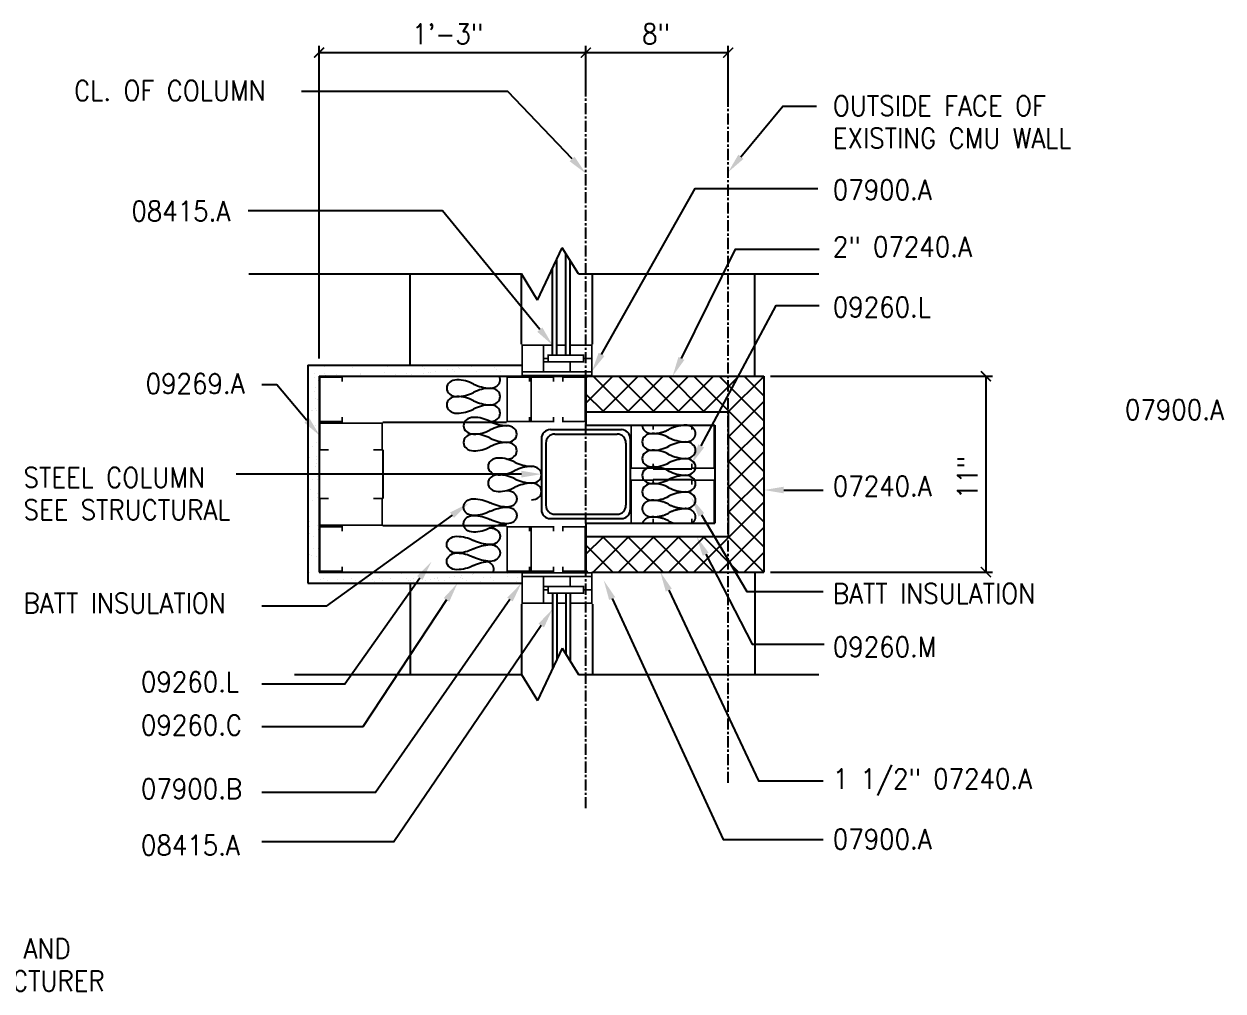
# Model space of a CAD drawing. Extents: x 10 to 698, y 9 to 300.
# Drawn here: x 71.4 to 138.8, y 34.6 to 88.9 of the extents above; entities that cross this region are included whole.
import ezdxf

# ---------------------------------------------------------------- set-up
doc = ezdxf.new("R2010")
doc.units = 0
doc.header["$LTSCALE"] = 0.5
doc.header["$MEASUREMENT"] = 0
doc.linetypes.add('CENTER', pattern=[2, 1.25, -0.25, 0.25, -0.25])
doc.layers.get('0').update_dxf_attribs({"linetype": 'CONTINUOUS'})
doc.layers.get('DEFPOINTS').update_dxf_attribs({"linetype": 'CONTINUOUS'})
for name, color, linetype in [('A-ANNO-DIMS', 7, 'CONTINUOUS'), ('A-ANNO-NOTE', 7, 'CONTINUOUS'), ('A-ANNO-NOTE-FINE', 8, 'CONTINUOUS'), ('A-ANNO-SYMB', 7, 'CONTINUOUS'), ('A-DETL-MBND', 2, 'CONTINUOUS'), ('A-DETL-MCUT', 2, 'CONTINUOUS'), ('A-DETL-PATT', 8, 'CONTINUOUS')]:
    doc.layers.add(name, color=color, linetype=linetype)
doc.styles.add('NOTE', font='romans.shx', dxfattribs={"width": 0.9})
doc.dimstyles.new('A1-12', dxfattribs={"dimscale": 12, "dimtxt": 0.09375, "dimasz": 0.046875, "dimexe": 0.03125, "dimexo": 0.03125, "dimgap": 0.03125, "dimtad": 1, "dimdec": 8, "dimzin": 3, "dimdsep": 46, "dimlunit": 4, "dimtxsty": 'Standard', "dimblk1": 'ARCHTICK', "dimblk2": 'ARCHTICK', "dimsah": 1, "dimcen": 0.09375, "dimclrd": 256, "dimclre": 256, "dimclrt": 256, "dimadec": 0, "dimazin": 0, "dimtfac": 1, "dimtdec": 8, "dimtmove": 2, "dimatfit": 3, "dimldrblk": 'ARCHTICK', "dimfxl": 0, "dimtolj": 1, "dimtzin": 3, "dimarcsym": 0})

# ---------------------------------------------------------------- blocks, each defined once
blk = doc.blocks.new('_ARCHTICK')
at = {"color": 0, "linetype": 'ByBlock'}
blk.add_lwpolyline([(-0.5, -0.5, 0.15, 0.15, 0), (0.5, 0.5, 0.15, 0.15, 0)], format="xyseb", dxfattribs=at)
blk = doc.blocks.new('*D27')
at = {"linetype": 'ByBlock'}
for p, q in [((87.978, 70.14), (87.978, 87.702)), ((102.978, 84.943), (102.978, 87.702)), ((87.978, 87.327), (102.978, 87.327))]:
    blk.add_line(p, q, dxfattribs=at)
at = {"layer": 'DEFPOINTS', "color": 0, "linetype": 'ByBlock'}
for p in [(102.978, 87.327), (102.978, 84.568), (87.978, 69.765)]:
    blk.add_point(p, dxfattribs=at)
at = {"linetype": 'ByBlock', "xscale": 0.5625, "yscale": 0.5625, "zscale": 0.5625, "rotation": 180}
blk.add_blockref('_ARCHTICK', (87.978, 87.327), dxfattribs=at)
at = {"linetype": 'ByBlock', "xscale": 0.5625, "yscale": 0.5625, "zscale": 0.5625}
blk.add_blockref('_ARCHTICK', (102.978, 87.327), dxfattribs=at)
at = {"linetype": 'ByBlock', "style": 'NOTE', "width": 0.9}
blk.add_text('1\'-3"', height=1.125, dxfattribs=at).set_placement((93.212, 87.81))
blk = doc.blocks.new('*D28')
at = {"linetype": 'ByBlock'}
for p, q in [((102.978, 84.943), (102.978, 87.702)), ((110.978, 84.943), (110.978, 87.702)), ((102.978, 87.327), (110.978, 87.327))]:
    blk.add_line(p, q, dxfattribs=at)
at = {"layer": 'DEFPOINTS', "color": 0, "linetype": 'ByBlock'}
for p in [(110.978, 87.327), (102.978, 84.568), (110.978, 84.568)]:
    blk.add_point(p, dxfattribs=at)
at = {"linetype": 'ByBlock', "xscale": 0.5625, "yscale": 0.5625, "zscale": 0.5625, "rotation": 180}
blk.add_blockref('_ARCHTICK', (102.978, 87.327), dxfattribs=at)
at = {"linetype": 'ByBlock', "xscale": 0.5625, "yscale": 0.5625, "zscale": 0.5625}
blk.add_blockref('_ARCHTICK', (110.978, 87.327), dxfattribs=at)
at = {"linetype": 'ByBlock', "style": 'NOTE', "width": 0.9}
blk.add_text('8"', height=1.125, dxfattribs=at).set_placement((106.134, 87.81))
blk = doc.blocks.new('*D29')
at = {"linetype": 'ByBlock'}
for p, q in [((113.353, 69.14), (125.841, 69.14)), ((125.466, 69.14), (125.466, 58.14)), ((113.353, 58.14), (125.841, 58.14))]:
    blk.add_line(p, q, dxfattribs=at)
at = {"layer": 'DEFPOINTS', "color": 0, "linetype": 'ByBlock'}
for p in [(112.978, 69.14), (112.978, 58.14), (125.466, 58.14)]:
    blk.add_point(p, dxfattribs=at)
at = {"linetype": 'ByBlock', "xscale": 0.5625, "yscale": 0.5625, "zscale": 0.5625}
for p, rotation in [((125.466, 69.14), 90), ((125.466, 58.14), 270)]:
    blk.add_blockref('_ARCHTICK', p, dxfattribs=dict(at, rotation=rotation))
at = {"linetype": 'ByBlock', "style": 'NOTE', "width": 0.9}
blk.add_text('11"', height=1.125, rotation=90, dxfattribs=at).set_placement((124.984, 62.242))
blk = doc.blocks.new('*X271')
at = {"color": 0}
for p, q in [((102.978, 67.622), (104.496, 69.14)), ((102.978, 69.036), (103.082, 69.14)), ((105.394, 67.14), (103.394, 69.14)), ((103.91, 67.14), (105.91, 69.14)), ((106.808, 67.14), (104.808, 69.14)), ((105.324, 67.14), (107.324, 69.14)), ((108.222, 67.14), (106.222, 69.14)), ((106.738, 67.14), (108.738, 69.14)), ((109.636, 67.14), (107.636, 69.14)), ((108.153, 67.14), (110.153, 69.14)), ((112.978, 65.213), (109.05, 69.14)), ((109.567, 67.14), (111.567, 69.14)), ((112.978, 66.628), (110.465, 69.14)), ((110.978, 67.137), (112.978, 69.137)), ((112.978, 68.042), (111.879, 69.14)), ((103.979, 67.14), (102.978, 68.142)), ((110.978, 65.723), (112.978, 67.723)), ((110.978, 64.309), (112.978, 66.309)), ((112.978, 63.799), (110.978, 65.799)), ((110.978, 62.894), (112.978, 64.894)), ((112.978, 62.385), (110.978, 64.385)), ((110.978, 61.48), (112.978, 63.48)), ((112.978, 60.971), (110.978, 62.971)), ((109.052, 58.14), (112.978, 62.066)), ((112.978, 59.556), (110.978, 61.556)), ((102.978, 59.137), (103.981, 60.14)), ((103.395, 58.14), (105.395, 60.14)), ((105.908, 58.14), (103.908, 60.14)), ((104.81, 58.14), (106.81, 60.14)), ((107.322, 58.14), (105.322, 60.14)), ((106.224, 58.14), (108.224, 60.14)), ((108.737, 58.14), (106.737, 60.14)), ((107.638, 58.14), (109.638, 60.14)), ((110.151, 58.14), (108.151, 60.14)), ((111.565, 58.14), (109.565, 60.14)), ((110.466, 58.14), (112.978, 60.652)), ((112.978, 58.142), (110.978, 60.142)), ((104.494, 58.14), (102.978, 59.657)), ((111.881, 58.14), (112.978, 59.237)), ((103.08, 58.14), (102.978, 58.243))]:
    blk.add_line(p, q, dxfattribs=at)
blk = doc.blocks.new('*X270')
at = {"color": 0}
for p, q in [((87.773, 69.747), (87.773, 69.747)), ((88.293, 69.698), (88.293, 69.698)), ((88.344, 69.764), (88.344, 69.764)), ((89.774, 69.73), (89.774, 69.73)), ((89.85, 69.701), (89.85, 69.701)), ((89.866, 69.645), (89.866, 69.645)), ((91.407, 69.704), (91.407, 69.704)), ((91.804, 69.686), (91.804, 69.686)), ((92.965, 69.706), (92.965, 69.706)), ((93.805, 69.668), (93.805, 69.668)), ((93.897, 69.584), (93.897, 69.584)), ((94.522, 69.709), (94.522, 69.709)), ((95.202, 69.495), (95.202, 69.495)), ((95.462, 69.529), (95.462, 69.529)), ((95.835, 69.624), (95.835, 69.624)), ((95.869, 69.583), (95.869, 69.583)), ((96.079, 69.712), (96.079, 69.712)), ((96.548, 69.672), (96.548, 69.672)), ((96.808, 69.706), (96.808, 69.706)), ((97.215, 69.76), (97.215, 69.76)), ((97.636, 69.715), (97.636, 69.715)), ((97.836, 69.607), (97.836, 69.607)), ((97.928, 69.523), (97.928, 69.523)), ((98.206, 69.43), (98.206, 69.43)), ((99.193, 69.718), (99.193, 69.718)), ((87.7, 69.27), (87.7, 69.27)), ((87.727, 69.064), (87.727, 69.064)), ((87.938, 68.929), (87.938, 68.929)), ((88.271, 69.291), (88.271, 69.291)), ((88.363, 69.207), (88.363, 69.207)), ((88.979, 69.263), (88.979, 69.263)), ((90.301, 69.247), (90.301, 69.247)), ((90.329, 69.312), (90.329, 69.312)), ((91.638, 69.329), (91.638, 69.329)), ((92.302, 69.23), (92.302, 69.23)), ((92.394, 69.145), (92.394, 69.145)), ((92.51, 69.141), (92.51, 69.141)), ((92.771, 69.175), (92.771, 69.175)), ((92.917, 69.323), (92.917, 69.323)), ((93.177, 69.228), (93.177, 69.228)), ((93.856, 69.318), (93.856, 69.318)), ((94.116, 69.352), (94.116, 69.352)), ((94.268, 69.371), (94.268, 69.371)), ((94.332, 69.185), (94.332, 69.185)), ((94.523, 69.405), (94.523, 69.405)), ((95.576, 69.388), (95.576, 69.388)), ((96.333, 69.168), (96.333, 69.168)), ((96.855, 69.382), (96.855, 69.382)), ((87.387, 68.466), (87.387, 68.466)), ((87.731, 68.306), (87.731, 68.306)), ((87.793, 68.52), (87.793, 68.52)), ((87.792, 67.913), (87.792, 67.913)), ((87.885, 67.829), (87.885, 67.829)), ((87.544, 67.191), (87.544, 67.191)), ((87.588, 67.198), (87.588, 67.198)), ((87.763, 67.343), (87.763, 67.343)), ((87.848, 67.232), (87.848, 67.232)), ((87.406, 66.451), (87.406, 66.451)), ((87.794, 66.379), (87.794, 66.379)), ((87.841, 66.052), (87.841, 66.052)), ((87.37, 65.875), (87.37, 65.875)), ((87.826, 65.416), (87.826, 65.416)), ((87.948, 65.939), (87.948, 65.939)), ((87.382, 65.305), (87.382, 65.305)), ((87.592, 65.17), (87.592, 65.17)), ((87.363, 64.674), (87.363, 64.674)), ((87.424, 64.587), (87.424, 64.587)), ((87.785, 64.053), (87.785, 64.053)), ((87.831, 64.641), (87.831, 64.641)), ((87.857, 64.452), (87.857, 64.452)), ((87.861, 64.218), (87.861, 64.218)), ((87.953, 64.134), (87.953, 64.134)), ((87.889, 63.489), (87.889, 63.489)), ((87.383, 62.84), (87.383, 62.84)), ((87.475, 62.756), (87.475, 62.756)), ((87.625, 63.319), (87.625, 63.319)), ((87.885, 63.353), (87.885, 63.353)), ((87.602, 62.18), (87.602, 62.18)), ((87.91, 62.357), (87.91, 62.357)), ((87.92, 62.526), (87.92, 62.526)), ((87.407, 61.996), (87.407, 61.996)), ((87.952, 61.562), (87.952, 61.562)), ((87.431, 60.979), (87.431, 60.979)), ((87.461, 60.708), (87.461, 60.708)), ((87.868, 60.762), (87.868, 60.762)), ((87.44, 60.294), (87.44, 60.294)), ((87.651, 60.159), (87.651, 60.159)), ((87.929, 60.523), (87.929, 60.523)), ((87.662, 59.44), (87.662, 59.44)), ((87.922, 59.474), (87.922, 59.474)), ((87.451, 59.145), (87.451, 59.145)), ((87.543, 59.061), (87.543, 59.061)), ((87.844, 59.042), (87.844, 59.042)), ((87.372, 58.155), (87.372, 58.155)), ((87.444, 58.117), (87.444, 58.117)), ((88.568, 58.122), (88.568, 58.122)), ((92.599, 58.06), (92.599, 58.06)), ((94.537, 58.101), (94.537, 58.101)), ((96.538, 58.084), (96.538, 58.084)), ((96.63, 57.999), (96.63, 57.999)), ((96.659, 58.036), (96.659, 58.036)), ((96.92, 58.07), (96.92, 58.07)), ((97.326, 58.123), (97.326, 58.123)), ((98.568, 58.039), (98.568, 58.039)), ((88.078, 57.709), (88.078, 57.709)), ((88.247, 57.79), (88.247, 57.79)), ((88.458, 57.655), (88.458, 57.655)), ((89.003, 57.723), (89.003, 57.723)), ((89.357, 57.702), (89.357, 57.702)), ((89.805, 57.792), (89.805, 57.792)), ((90.015, 57.658), (90.015, 57.658)), ((90.707, 57.751), (90.707, 57.751)), ((91.004, 57.706), (91.004, 57.706)), ((91.096, 57.622), (91.096, 57.622)), ((91.362, 57.795), (91.362, 57.795)), ((91.572, 57.661), (91.572, 57.661)), ((92.016, 57.768), (92.016, 57.768)), ((92.882, 57.538), (92.882, 57.538)), ((92.919, 57.798), (92.919, 57.798)), ((93.034, 57.662), (93.034, 57.662)), ((93.13, 57.664), (93.13, 57.664)), ((93.288, 57.592), (93.288, 57.592)), ((93.295, 57.762), (93.295, 57.762)), ((93.967, 57.681), (93.967, 57.681)), ((94.228, 57.715), (94.228, 57.715)), ((94.476, 57.801), (94.476, 57.801)), ((94.634, 57.769), (94.634, 57.769)), ((94.645, 57.81), (94.645, 57.81)), ((94.687, 57.667), (94.687, 57.667)), ((95.034, 57.645), (95.034, 57.645)), ((95.127, 57.56), (95.127, 57.56)), ((95.313, 57.858), (95.313, 57.858)), ((95.574, 57.893), (95.574, 57.893)), ((95.954, 57.827), (95.954, 57.827)), ((95.98, 57.946), (95.98, 57.946)), ((96.033, 57.804), (96.033, 57.804)), ((96.244, 57.669), (96.244, 57.669)), ((97.065, 57.601), (97.065, 57.601)), ((97.233, 57.821), (97.233, 57.821)), ((97.59, 57.807), (97.59, 57.807)), ((97.801, 57.672), (97.801, 57.672)), ((98.584, 57.87), (98.584, 57.87)), ((99.065, 57.583), (99.065, 57.583)), ((99.147, 57.809), (99.147, 57.809))]:
    blk.add_line(p, q, dxfattribs=at)
blk = doc.blocks.new('BATT')
blk.add_lwpolyline([(-0.1875, 0.1875, 1), (0.1875, 0.1875, 0.12402363), (0.09375, 0.5, -0.15278565), (0, 0.8125, -1), (0.375, 0.8125, -0.15278565), (0.28125, 0.5, 0.11871574), (0.1875, 0.1875, 1)], format="xyb")

msp = doc.modelspace()

# ---------------------------------------------------------------- linework, layer by layer
at = {"layer": 'A-ANNO-NOTE'}
for p, q in [((99.35759187, 63.64048832), (83.32716668, 63.64048832)), ((114.10259187, 62.74870026), (116.31933631, 62.74870026))]:
    msp.add_line(p, q, dxfattribs=at)
at = {"layer": 'A-ANNO-NOTE', "flags": 128}
for points in [[(102.20316051, 81.34920482), (98.59730771, 85.14867818), (86.98785752, 85.14867818)], [(111.69463781, 81.47572735), (114.04431858, 84.31637739), (115.93733496, 84.31637739)], [(103.85888108, 70.37009761), (109.12232281, 79.69122925), (116.01290124, 79.69122925)], [(100.38915117, 71.76033163), (94.91064405, 78.43985345), (83.99325777, 78.43985345)], [(108.35164249, 70.14846334), (111.39394247, 76.28636081), (116.08862271, 76.28636081)], [(109.46029539, 65.22679643), (113.66556214, 73.10848242), (116.08862271, 73.10848242)], [(87.29867692, 66.65630447), (85.60401971, 68.66331762), (84.76191067, 68.66331762)], [(95.45540117, 61.33760626), (88.37895641, 56.23084268), (84.76191067, 56.23084268)], [(109.47003824, 61.35609304), (112.01758272, 57.04453799), (116.30743285, 57.04453799)], [(109.71301869, 59.14027517), (112.31729109, 54.0821063), (116.38029945, 54.0821063)], [(93.64603186, 57.80228303), (89.43183948, 51.83381166), (84.76191067, 51.83381166)], [(104.4557261, 56.65032734), (110.69800742, 43.11698271), (116.30743285, 43.11698271)], [(107.64017205, 57.12242964), (112.67694154, 46.41130425), (116.30743285, 46.41130425)], [(98.7091814, 56.59264057), (91.14941884, 45.74962474), (84.76191067, 45.74962474)], [(95.14391164, 56.57589588), (90.44337329, 49.43740777), (84.76191067, 49.43740777)], [(100.4685257, 55.13063768), (92.18060316, 42.98378746), (84.76191067, 42.98378746)]]:
    msp.add_lwpolyline(points, dxfattribs=at)
at = {"layer": 'A-ANNO-NOTE', "linetype": 'Continuous', "extrusion": (0, 0, -1)}
for points in [[(-111.83911677, 81.35621969), (-110.97759187, 80.60885359), (-111.55015885, 81.59523501)], [(-102.33916307, 81.47827671), (-102.97759187, 80.53318945), (-102.06715795, 81.22013293)], [(-100.53412505, 71.87923841), (-101.10259187, 70.89048832), (-100.24417728, 71.64142484)], [(-104.02214929, 70.27790358), (-103.30571687, 69.39048832), (-103.69561286, 70.46229165)], [(-108.51963833, 70.06519481), (-107.85203128, 69.14048832), (-108.18364665, 70.23173188)], [(-87.44193795, 66.77726946), (-88.02446687, 65.79673832), (-87.1554159, 66.53533948)], [(-109.62572174, 65.13853334), (-108.93071687, 64.23423832), (-109.29486904, 65.31505952)], [(-99.35759187, 63.82798832), (-100.48259187, 63.64048832), (-99.35759187, 63.45298832)], [(-109.30861136, 61.26071164), (-108.89774983, 62.32465434), (-109.63146512, 61.45147444)], [(-95.34567821, 61.48964942), (-96.36766012, 61.99594402), (-95.56512413, 61.1855631)], [(-109.5463165, 59.0544461), (-109.19804428, 60.14048832), (-109.87972088, 59.22610424)], [(-93.49286434, 57.91043089), (-94.29491903, 58.72128817), (-93.79919939, 57.69413517)], [(-107.4704956, 57.04264146), (-107.16144299, 58.14048832), (-107.8098485, 57.20221781)], [(-94.9873129, 56.67901272), (-95.76261272, 57.51548832), (-95.30051038, 56.47277903)], [(-98.55537344, 56.69987565), (-99.35259187, 57.51548832), (-98.86298936, 56.4854055)], [(-104.28546516, 56.57179415), (-103.98452697, 57.67189299), (-104.62598704, 56.72886052)], [(-100.31364357, 55.23631537), (-101.10259187, 56.05993047), (-100.62340784, 55.02495998)]]:
    msp.add_solid(points, dxfattribs=at)
at = {"layer": 'A-ANNO-NOTE', "linetype": 'Continuous', "extrusion": (-1.22461e-16, 1.22461e-16, -1)}
msp.add_solid([(-114.10259187, 62.56120026), (-112.97759187, 62.74870026), (-114.10259187, 62.93620026)], dxfattribs=at)
at = {"layer": 'A-ANNO-NOTE-FINE', "linetype": 'CENTER'}
for p, q in [((102.97759187, 44.86779515), (102.97759187, 85.52440976)), ((110.97759187, 46.2877737), (110.97759187, 85.52440976))]:
    msp.add_line(p, q, dxfattribs=at)
at = {"layer": 'A-ANNO-SYMB'}
for p, q in [((100.2651866, 73.41973102), (101.65324645, 76.36124563)), ((102.56584119, 74.89048832), (101.65324645, 76.36124563)), ((84.03169235, 74.89048832), (99.35259187, 74.89048832)), ((100.2651866, 73.41973102), (99.35259187, 74.89048832)), ((102.56584119, 74.89048832), (116.08076894, 74.89048832)), ((101.65324645, 53.86124563), (100.2651866, 50.91973102)), ((101.65324645, 53.86124563), (102.56584119, 52.39048832)), ((86.59912627, 52.39048832), (99.35259187, 52.39048832)), ((99.35259187, 52.39048832), (100.2651866, 50.91973102)), ((102.56584119, 52.39048832), (116.08076894, 52.39048832))]:
    msp.add_line(p, q, dxfattribs=at)
at = {"layer": 'A-DETL-MBND'}
for p, q in [((93.10259187, 69.76548832), (93.10259187, 74.89048832)), ((99.35259187, 70.93736332), (99.35259187, 74.89048832)), ((103.35259187, 70.93736332), (103.35259187, 74.89048832)), ((112.47759187, 69.14048832), (112.47759187, 74.89048832)), ((112.47759187, 58.14048832), (112.47759187, 52.39048832)), ((93.10259187, 57.51548832), (93.10259187, 52.39048832)), ((99.35259187, 56.34361332), (99.35259187, 52.39048832)), ((103.35259187, 56.34361332), (103.35259187, 52.39048832))]:
    msp.add_line(p, q, dxfattribs=at)
at = {"layer": 'A-DETL-MCUT'}
for p, q in [((101.35259187, 70.32798832), (101.35259187, 75.72411182)), ((101.85259187, 70.32798832), (101.85259187, 76.03997628)), ((102.10259187, 70.32798832), (102.10259187, 75.6370709)), ((101.10259187, 70.32798832), (101.10259187, 75.19432296)), ((87.35259187, 69.76548832), (99.35259187, 69.76548832)), ((87.35259187, 69.76548832), (87.35259187, 57.51548832)), ((87.97759187, 69.14048832), (112.97759187, 69.14048832)), ((87.97759187, 69.14048832), (87.97759187, 58.14048832)), ((102.97759187, 69.14048832), (102.97759187, 66.39048832)), ((112.97759187, 69.14048832), (112.97759187, 58.14048832)), ((102.97759187, 67.14048832), (110.97759187, 67.14048832)), ((110.97759187, 67.14048832), (110.97759187, 60.14048832)), ((98.50884187, 66.54673832), (91.57134187, 66.54673832)), ((100.98259187, 66.14048832), (104.97259187, 66.14048832)), ((102.97759187, 66.39048832), (110.22759187, 66.39048832)), ((110.22759187, 66.39048832), (110.22759187, 60.89048832)), ((100.48259187, 65.64048832), (100.48259187, 61.64048832)), ((100.73259187, 65.39048832), (100.73259187, 61.89048832)), ((101.23259187, 65.89048832), (104.73259187, 65.89048832)), ((105.23259187, 65.39048832), (105.23259187, 61.89048832)), ((105.47259187, 65.64048832), (105.47259187, 61.64048832)), ((91.57134187, 64.99986332), (91.57134187, 62.28111332)), ((106.76946687, 63.93736332), (108.93071687, 63.93736332)), ((106.76946687, 63.34361332), (108.93071687, 63.34361332)), ((101.23259187, 61.39048832), (104.73259187, 61.39048832)), ((98.50884187, 60.73423832), (91.57134187, 60.73423832)), ((100.98259187, 61.14048832), (104.97259187, 61.14048832)), ((102.97759187, 60.89048832), (102.97759187, 58.14048832)), ((102.97759187, 60.89048832), (110.22759187, 60.89048832)), ((102.97759187, 60.14048832), (110.97759187, 60.14048832)), ((87.97759187, 58.14048832), (99.39946687, 58.14048832)), ((103.30571687, 58.14048832), (112.97759187, 58.14048832)), ((87.35259187, 57.51548832), (99.35259187, 57.51548832)), ((101.10259187, 56.95298832), (101.10259187, 52.69432296)), ((101.35259187, 56.95298832), (101.35259187, 53.22411182)), ((101.85259187, 56.95298832), (101.85259187, 53.53997628)), ((102.10259187, 56.95298832), (102.10259187, 53.1370709))]:
    msp.add_line(p, q, dxfattribs=at)
for points in [[(101.10259187, 70.32798832, 0.09375, 0.09375, 0), (101.10259187, 70.89048832, 0.09375, 0.09375, 0), (99.39946687, 70.89048832, 0.09375, 0.09375, 0), (99.39946687, 69.14048832, 0, 0, 0)], [(100.60259187, 69.39048832, 0.09375, 0.09375, 0), (100.60259187, 70.89048832, 0.09375, 0.09375, 0)], [(101.35259187, 70.32798832, 0.09375, 0.09375, 0), (101.35259187, 70.89048832, 0.09375, 0.09375, 0), (101.85259187, 70.89048832, 0.09375, 0.09375, 0), (101.85259187, 70.32798832, 0, 0, 0)], [(103.30571687, 69.14048832, 0.09375, 0.09375, 0), (103.30571687, 70.89048832, 0.09375, 0.09375, 0), (102.10259187, 70.89048832, 0.09375, 0.09375, 0), (102.10259187, 70.32798832, 0, 0, 0)], [(100.85259187, 69.95298832, 0.09375, 0.09375, 0), (100.85259187, 70.32798832, 0.09375, 0.09375, 0), (102.85259187, 70.32798832, 0.09375, 0.09375, 0), (102.85259187, 69.95298832, 0.09375, 0.09375, 0), (100.60259187, 69.95298832, 0, 0, 0)], [(100.60259187, 70.14048832, 0.09375, 0.09375, 0), (100.85259187, 70.14048832, 0.09375, 0.09375, 0)], [(102.85259187, 70.14048832, 0.09375, 0.09375, 0), (103.30571687, 70.14048832, 0.09375, 0.09375, 0)], [(99.39946687, 69.39048832, 0.09375, 0.09375, 0), (103.30571687, 69.39048832, 0.09375, 0.09375, 0)], [(102.10259187, 69.95298832, 0.09375, 0.09375, 0), (102.10259187, 69.39048832, 0.09375, 0.09375, 0)], [(89.27446687, 68.84361332, 0.09375, 0.09375, 0), (89.27446687, 69.09361332, 0.09375, 0.09375, 0), (88.02446687, 69.09361332, 0.09375, 0.09375, 0), (88.02446687, 66.59361332, 0.09375, 0.09375, 0), (89.27446687, 66.59361332, 0.09375, 0.09375, 0), (89.27446687, 66.84361332, 0, 0, 0)], [(99.80571687, 66.84361332, 0.09375, 0.09375, 0), (99.80571687, 66.59361332, 0.09375, 0.09375, 0), (98.55571687, 66.59361332, 0.09375, 0.09375, 0), (98.55571687, 69.09361332, 0.09375, 0.09375, 0), (99.80571687, 69.09361332, 0.09375, 0.09375, 0), (99.80571687, 68.84361332, 0, 0, 0)], [(103.30571687, 69.18736332, 0.09375, 0.09375, 0), (99.39946687, 69.18736332, 0.09375, 0.09375, 0)], [(101.14946687, 66.84361332, 0.09375, 0.09375, 0), (101.14946687, 66.59361332, 0.09375, 0.09375, 0), (99.89946687, 66.59361332, 0.09375, 0.09375, 0), (99.89946687, 69.09361332, 0.09375, 0.09375, 0), (101.14946687, 69.09361332, 0.09375, 0.09375, 0), (101.14946687, 68.84361332, 0, 0, 0)], [(101.68071687, 66.84361332, 0.09375, 0.09375, 0), (101.68071687, 66.59361332, 0.09375, 0.09375, 0), (102.93071687, 66.59361332, 0.09375, 0.09375, 0), (102.93071687, 69.09361332, 0.09375, 0.09375, 0), (101.68071687, 69.09361332, 0.09375, 0.09375, 0), (101.68071687, 68.84361332, 0, 0, 0)], [(88.52446687, 64.99986332, 0.09375, 0.09375, 0), (88.02446687, 64.99986332, 0.09375, 0.09375, 0), (88.02446687, 66.49986332, 0.09375, 0.09375, 0), (91.52446687, 66.49986332, 0.09375, 0.09375, 0), (91.52446687, 64.99986332, 0.09375, 0.09375, 0), (91.02446687, 64.99986332, 0, 0, 0)], [(106.76946687, 64.23423832, 0.09375, 0.09375, 0), (106.76946687, 63.98423832, 0.09375, 0.09375, 0), (105.51946687, 63.98423832, 0.09375, 0.09375, 0), (105.51946687, 66.39048832, 0.09375, 0.09375, 0), (106.76946687, 66.39048832, 0.09375, 0.09375, 0), (106.76946687, 66.14048832, 0, 0, 0)], [(108.93071687, 64.23423832, 0.09375, 0.09375, 0), (108.93071687, 63.98423832, 0.09375, 0.09375, 0), (110.18071687, 63.98423832, 0.09375, 0.09375, 0), (110.18071687, 66.39048832, 0.09375, 0.09375, 0), (108.93071687, 66.39048832, 0.09375, 0.09375, 0), (108.93071687, 66.14048832, 0, 0, 0)], [(106.76946687, 63.04673832, 0.09375, 0.09375, 0), (106.76946687, 63.29673832, 0.09375, 0.09375, 0), (105.51946687, 63.29673832, 0.09375, 0.09375, 0), (105.51946687, 60.89048832, 0.09375, 0.09375, 0), (106.76946687, 60.89048832, 0.09375, 0.09375, 0), (106.76946687, 61.14048832, 0, 0, 0)], [(108.93071687, 63.04673832, 0.09375, 0.09375, 0), (108.93071687, 63.29673832, 0.09375, 0.09375, 0), (110.18071687, 63.29673832, 0.09375, 0.09375, 0), (110.18071687, 60.89048832, 0.09375, 0.09375, 0), (108.93071687, 60.89048832, 0.09375, 0.09375, 0), (108.93071687, 61.14048832, 0, 0, 0)], [(88.52446687, 62.28111332, 0.09375, 0.09375, 0), (88.02446687, 62.28111332, 0.09375, 0.09375, 0), (88.02446687, 60.78111332, 0.09375, 0.09375, 0), (91.52446687, 60.78111332, 0.09375, 0.09375, 0), (91.52446687, 62.28111332, 0.09375, 0.09375, 0), (91.02446687, 62.28111332, 0, 0, 0)], [(89.27446687, 58.43736332, 0.09375, 0.09375, 0), (89.27446687, 58.18736332, 0.09375, 0.09375, 0), (88.02446687, 58.18736332, 0.09375, 0.09375, 0), (88.02446687, 60.68736332, 0.09375, 0.09375, 0), (89.27446687, 60.68736332, 0.09375, 0.09375, 0), (89.27446687, 60.43736332, 0, 0, 0)], [(99.80571687, 60.43736332, 0.09375, 0.09375, 0), (99.80571687, 60.68736332, 0.09375, 0.09375, 0), (98.55571687, 60.68736332, 0.09375, 0.09375, 0), (98.55571687, 58.18736332, 0.09375, 0.09375, 0), (99.80571687, 58.18736332, 0.09375, 0.09375, 0), (99.80571687, 58.43736332, 0, 0, 0)], [(101.14946687, 60.43736332, 0.09375, 0.09375, 0), (101.14946687, 60.68736332, 0.09375, 0.09375, 0), (99.89946687, 60.68736332, 0.09375, 0.09375, 0), (99.89946687, 58.18736332, 0.09375, 0.09375, 0), (101.14946687, 58.18736332, 0.09375, 0.09375, 0), (101.14946687, 58.43736332, 0, 0, 0)], [(101.68071687, 60.43736332, 0.09375, 0.09375, 0), (101.68071687, 60.68736332, 0.09375, 0.09375, 0), (102.93071687, 60.68736332, 0.09375, 0.09375, 0), (102.93071687, 58.18736332, 0.09375, 0.09375, 0), (101.68071687, 58.18736332, 0.09375, 0.09375, 0), (101.68071687, 58.43736332, 0, 0, 0)], [(101.10259187, 56.95298832, 0.09375, 0.09375, 0), (101.10259187, 56.39048832, 0.09375, 0.09375, 0), (99.39946687, 56.39048832, 0.09375, 0.09375, 0), (99.39946687, 58.14048832, 0, 0, 0)], [(103.30571687, 58.09361332, 0.09375, 0.09375, 0), (99.39946687, 58.09361332, 0.09375, 0.09375, 0)], [(103.30571687, 58.14048832, 0.09375, 0.09375, 0), (103.30571687, 56.39048832, 0.09375, 0.09375, 0), (102.10259187, 56.39048832, 0.09375, 0.09375, 0), (102.10259187, 56.95298832, 0, 0, 0)], [(99.39946687, 57.89048832, 0.09375, 0.09375, 0), (103.30571687, 57.89048832, 0.09375, 0.09375, 0)], [(100.60259187, 57.89048832, 0.09375, 0.09375, 0), (100.60259187, 56.39048832, 0.09375, 0.09375, 0)], [(100.85259187, 57.32798832, 0.09375, 0.09375, 0), (100.85259187, 56.95298832, 0.09375, 0.09375, 0), (102.85259187, 56.95298832, 0.09375, 0.09375, 0), (102.85259187, 57.32798832, 0.09375, 0.09375, 0), (100.60259187, 57.32798832, 0, 0, 0)], [(102.10259187, 57.32798832, 0.09375, 0.09375, 0), (102.10259187, 57.89048832, 0.09375, 0.09375, 0)], [(100.60259187, 57.14048832, 0.09375, 0.09375, 0), (100.85259187, 57.14048832, 0.09375, 0.09375, 0)], [(101.35259187, 56.95298832, 0.09375, 0.09375, 0), (101.35259187, 56.39048832, 0.09375, 0.09375, 0), (101.85259187, 56.39048832, 0.09375, 0.09375, 0), (101.85259187, 56.95298832, 0, 0, 0)], [(102.85259187, 57.14048832, 0.09375, 0.09375, 0), (103.30571687, 57.14048832, 0.09375, 0.09375, 0)]]:
    msp.add_lwpolyline(points, format="xyseb", dxfattribs=at)
for centre, start, end in [((100.98259187, 65.64048832), 90, 180), ((104.97259187, 65.64048832), 0, 90), ((101.23259187, 65.39048832), 90, 180), ((104.73259187, 65.39048832), 0, 90), ((100.98259187, 61.64048832), 180, 270), ((101.23259187, 61.89048832), 180, 270), ((104.73259187, 61.89048832), 270, 0), ((104.97259187, 61.64048832), 270, 0)]:
    msp.add_arc(centre, 0.5, start, end, dxfattribs=at)
at = {"layer": 'A-DETL-PATT', "flags": 128}
for points in [[(97.59782735, 68.47064727), (97.61960986, 68.47099887), (97.64135969, 68.47205313), (97.66304421, 68.47380848), (97.6846309, 68.47626228), (97.70608738, 68.47941084), (97.72738144, 68.48324946), (97.74848116, 68.48777236), (97.76935487, 68.49297277), (97.78997127, 68.49884288), (97.81029942, 68.50537389), (97.83030884, 68.51255599), (97.8499695, 68.52037842), (97.8692519, 68.52882944), (97.88812714, 68.53789637), (97.90656688, 68.54756561), (97.92454346, 68.55782265), (97.94202992, 68.56865211), (97.95900003, 68.58003775), (97.97542833, 68.59196247), (97.99129017, 68.6044084), (98.00656176, 68.61735686), (98.02122019, 68.63078843), (98.03524346, 68.64468296), (98.04861055, 68.6590196), (98.0613014, 68.67377685), (98.07329697, 68.68893257), (98.08457926, 68.70446402), (98.09513135, 68.72034791), (98.10493742, 68.7365604), (98.11398275, 68.75307718), (98.12225377, 68.76987347), (98.12973807, 68.78692406), (98.13642443, 68.80420339), (98.14230281, 68.82168553), (98.14736441, 68.83934425), (98.15160161, 68.85715307), (98.15500807, 68.87508526), (98.15757869, 68.89311394), (98.15930959, 68.91121204), (98.16019818, 68.92935243), (98.16024314, 68.94750788), (98.15944439, 68.96565117), (98.15780314, 68.98375508), (98.15532184, 69.00179244), (98.15200421, 69.0197362), (98.14785524, 69.03755943), (98.14288115, 69.05523542), (98.1370894, 69.07273762), (98.13048867, 69.0900398), (98.12308887, 69.10711599), (98.11490111, 69.12394058), (98.10593766, 69.14048832)], [(106.14446687, 66.39048832), (106.14487964, 66.37253392), (106.14611735, 66.35460586), (106.14817819, 66.33673047), (106.15105913, 66.31893397), (106.15475594, 66.30124249), (106.15926319, 66.28368199), (106.16457428, 66.26627825), (106.1706814, 66.24905679), (106.17757559, 66.23204291), (106.18524674, 66.21526157), (106.19368358, 66.1987374), (106.20287374, 66.18249465), (106.21280373, 66.16655716), (106.22345896, 66.15094832), (106.23482381, 66.13569104), (106.2468816, 66.1208077), (106.25961463, 66.10632016), (106.2730042, 66.09224968), (106.28703068, 66.0786169), (106.30167347, 66.06544184), (106.31691108, 66.05274383), (106.33272116, 66.0405415), (106.34908049, 66.02885277), (106.36596507, 66.01769479), (106.38335012, 66.00708394), (106.40121012, 65.99703578), (106.41951886, 65.98756507), (106.43824947, 65.97868571), (106.45737446, 65.97041072), (106.47686576, 65.96275225), (106.49669476, 65.95572155), (106.51683237, 65.94932893), (106.53724903, 65.94358377), (106.55791477, 65.9384945), (106.57879927, 65.93406859), (106.59987187, 65.93031255), (106.62110164, 65.92723188), (106.64245744, 65.9248311), (106.66390791, 65.92311373), (106.68542158, 65.9220823), (106.70696687, 65.92173832)], [(106.70696687, 65.92173832), (106.74377869, 65.92172179), (106.78058168, 65.92239424), (106.81735726, 65.92375532), (106.85408688, 65.92580435), (106.89075202, 65.92854031), (106.92733416, 65.9319618), (106.96381487, 65.93606711), (107.00017573, 65.94085415), (107.03639841, 65.94632052), (107.07246462, 65.95246346), (107.10835617, 65.95927987), (107.14405496, 65.96676631), (107.17954298, 65.97491901), (107.21480232, 65.98373384), (107.2498152, 65.99320637), (107.28456395, 66.00333182), (107.31903104, 66.01410507), (107.35319908, 66.02552069), (107.38705084, 66.03757293), (107.42056925, 66.0502557), (107.45373738, 66.0635626), (107.4865385, 66.07748693), (107.51895608, 66.09202165), (107.55097375, 66.10715944), (107.58257536, 66.12289266), (107.61374498, 66.13921336), (107.64446687, 66.15611332)], [(108.58196687, 66.39048832), (108.54083041, 66.38860263), (108.49974918, 66.38601239), (108.45874056, 66.3827187), (108.41782189, 66.37872295), (108.37701047, 66.37402683), (108.33632357, 66.36863232), (108.2957784, 66.36254172), (108.25539209, 66.35575758), (108.21518174, 66.3482828), (108.17516435, 66.34012051), (108.13535684, 66.33127418), (108.09577604, 66.32174755), (108.05643871, 66.31154465), (108.01736147, 66.30066979), (107.97856085, 66.28912757), (107.94005327, 66.27692288), (107.901855, 66.26406087), (107.86398221, 66.25054698), (107.8264509, 66.23638693), (107.78927696, 66.22158672), (107.75247611, 66.20615259), (107.7160639, 66.19009107), (107.68005574, 66.17340897), (107.64446687, 66.15611332)], [(108.58196687, 65.45298832), (108.60377801, 65.45334085), (108.62555635, 65.45439788), (108.64726913, 65.45615784), (108.66888369, 65.45861808), (108.69036751, 65.4617749), (108.71168829, 65.46562354), (108.73281396, 65.47015823), (108.75371274, 65.47537213), (108.7743532, 65.48125741), (108.79470429, 65.48780521), (108.8147354, 65.4950057), (108.83441641, 65.50284802), (108.8537177, 65.5113204), (108.87261026, 65.52041009), (108.89106567, 65.53010341), (108.90905616, 65.54038579), (108.92655467, 65.55124176), (108.9435349, 65.56265499), (108.95997129, 65.57460832), (108.97583912, 65.58708376), (108.99111454, 65.60006256), (109.00577456, 65.61352518), (109.01979713, 65.62745139), (109.03316116, 65.64182023), (109.04584656, 65.6566101), (109.05783423, 65.67179875), (109.06910616, 65.68736332), (109.07964538, 65.70328042), (109.08943604, 65.71952611), (109.09846343, 65.73607593), (109.10671395, 65.75290502), (109.1141752, 65.76998804), (109.12083597, 65.78729931), (109.12668622, 65.80481279), (109.13171716, 65.82250213), (109.13592123, 65.84034074), (109.13929209, 65.85830178), (109.14182469, 65.87635823), (109.14351521, 65.89448294), (109.1443611, 65.91264864), (109.1443611, 65.93082801), (109.14351521, 65.94899371), (109.14182469, 65.96711842), (109.13929209, 65.98517487), (109.13592123, 66.00313591), (109.13171716, 66.02097451), (109.12668622, 66.03866386), (109.12083597, 66.05617734), (109.1141752, 66.07348861), (109.10671395, 66.09057163), (109.09846343, 66.10740072), (109.08943604, 66.12395054), (109.07964538, 66.14019622), (109.06910616, 66.15611332), (109.05783423, 66.1716779), (109.04584656, 66.18686655), (109.03316116, 66.20165641), (109.01979713, 66.21602526), (109.00577456, 66.22995147), (108.99111454, 66.24341409), (108.97583912, 66.25639289), (108.95997129, 66.26886833), (108.9435349, 66.28082166), (108.92655467, 66.29223489), (108.90905616, 66.30309086), (108.89106567, 66.31337324), (108.87261026, 66.32306656), (108.8537177, 66.33215625), (108.83441641, 66.34062862), (108.8147354, 66.34847095), (108.79470429, 66.35567144), (108.7743532, 66.36221924), (108.75371274, 66.36810452), (108.73281396, 66.37331842), (108.71168829, 66.37785311), (108.69036751, 66.38170175), (108.66888369, 66.38485857), (108.64726913, 66.3873188), (108.62555635, 66.38907877), (108.60377801, 66.3901358), (108.58196687, 66.39048832)], [(106.70696687, 62.17173832), (106.68515572, 62.1713858), (106.66337738, 62.17032877), (106.6416646, 62.1685688), (106.62005005, 62.16610857), (106.59856622, 62.16295175), (106.57724544, 62.15910311), (106.55611977, 62.15456842), (106.53522099, 62.14935452), (106.51458054, 62.14346924), (106.49422945, 62.13692144), (106.47419833, 62.12972095), (106.45451733, 62.12187862), (106.43521603, 62.11340625), (106.41632347, 62.10431656), (106.39786807, 62.09462324), (106.37987758, 62.08434086), (106.36237906, 62.07348489), (106.34539884, 62.06207166), (106.32896244, 62.05011833), (106.31309461, 62.03764289), (106.29781919, 62.02466409), (106.28315917, 62.01120147), (106.2691366, 61.99727526), (106.25577257, 61.98290641), (106.24308718, 61.96811655), (106.2310995, 61.9529279), (106.21982758, 61.93736332), (106.20928836, 61.92144622), (106.19949769, 61.90520054), (106.19047031, 61.88865072), (106.18221978, 61.87182163), (106.17475853, 61.85473861), (106.16809777, 61.83742734), (106.16224751, 61.81991386), (106.15721657, 61.80222451), (106.15301251, 61.78438591), (106.14964164, 61.76642487), (106.14710904, 61.74836842), (106.14541853, 61.73024371), (106.14457263, 61.71207801), (106.14457263, 61.69389864), (106.14541853, 61.67573294), (106.14710904, 61.65760823), (106.14964164, 61.63955178), (106.15301251, 61.62159074), (106.15721657, 61.60375213), (106.16224751, 61.58606279), (106.16809777, 61.56854931), (106.17475853, 61.55123804), (106.18221978, 61.53415502), (106.19047031, 61.51732593), (106.19949769, 61.50077611), (106.20928836, 61.48453042), (106.21982758, 61.46861332), (106.2310995, 61.45304875), (106.24308718, 61.4378601), (106.25577257, 61.42307023), (106.2691366, 61.40870139), (106.28315917, 61.39477518), (106.29781919, 61.38131256), (106.31309461, 61.36833376), (106.32896244, 61.35585832), (106.34539884, 61.34390499), (106.36237906, 61.33249176), (106.37987758, 61.32163579), (106.39786807, 61.31135341), (106.41632347, 61.30166009), (106.43521603, 61.2925704), (106.45451733, 61.28409802), (106.47419833, 61.2762557), (106.49422945, 61.26905521), (106.51458054, 61.26250741), (106.53522099, 61.25662213), (106.55611977, 61.25140823), (106.57724544, 61.24687354), (106.59856622, 61.2430249), (106.62005005, 61.23986808), (106.6416646, 61.23740784), (106.66337738, 61.23564788), (106.68515572, 61.23459085), (106.70696687, 61.23423832)], [(107.64446687, 61.93736332), (107.61374498, 61.95426329), (107.58257536, 61.97058399), (107.55097375, 61.98631721), (107.51895608, 62.001455), (107.4865385, 62.01598972), (107.45373738, 62.02991405), (107.42056925, 62.04322095), (107.38705084, 62.05590372), (107.35319908, 62.06795596), (107.31903104, 62.07937158), (107.28456395, 62.09014483), (107.2498152, 62.10027028), (107.21480232, 62.10974281), (107.17954298, 62.11855764), (107.14405496, 62.12671034), (107.10835617, 62.13419678), (107.07246462, 62.14101319), (107.03639841, 62.14715613), (107.00017573, 62.1526225), (106.96381487, 62.15740954), (106.92733416, 62.16151485), (106.89075202, 62.16493634), (106.85408688, 62.16767229), (106.81735726, 62.16972133), (106.78058168, 62.17108241), (106.74377869, 62.17175486), (106.70696687, 62.17173832)], [(106.70696687, 61.23423832), (106.74377869, 61.23422179), (106.78058168, 61.23489424), (106.81735726, 61.23625532), (106.85408688, 61.23830435), (106.89075202, 61.24104031), (106.92733416, 61.2444618), (106.96381487, 61.24856711), (107.00017573, 61.25335415), (107.03639841, 61.25882052), (107.07246462, 61.26496346), (107.10835617, 61.27177987), (107.14405496, 61.27926631), (107.17954298, 61.28741901), (107.21480232, 61.29623384), (107.2498152, 61.30570637), (107.28456395, 61.31583182), (107.31903104, 61.32660507), (107.35319908, 61.33802069), (107.38705084, 61.35007293), (107.42056925, 61.3627557), (107.45373738, 61.3760626), (107.4865385, 61.38998693), (107.51895608, 61.40452165), (107.55097375, 61.41965944), (107.58257536, 61.43539266), (107.61374498, 61.45171336), (107.64446687, 61.46861332)], [(107.64446687, 61.93736332), (107.68023183, 61.92038023), (107.71639118, 61.90398734), (107.75293091, 61.88819103), (107.78983683, 61.8729974), (107.82709463, 61.85841237), (107.86468987, 61.84444158), (107.90260797, 61.83109046), (107.94083421, 61.81836418), (107.97935377, 61.80626767), (108.01815171, 61.79480563), (108.057213, 61.7839825), (108.09652247, 61.77380249), (108.13606488, 61.76426953), (108.17582489, 61.75538734), (108.21578709, 61.74715934), (108.25593598, 61.73958873), (108.29625598, 61.73267846), (108.33673146, 61.72643119), (108.37734672, 61.72084935), (108.41808601, 61.71593511), (108.45893353, 61.71169037), (108.49987344, 61.70811678), (108.54088985, 61.70521572), (108.58196687, 61.70298832)], [(108.58196687, 61.70298832), (108.54083041, 61.70110263), (108.49974918, 61.69851239), (108.45874056, 61.6952187), (108.41782189, 61.69122295), (108.37701047, 61.68652683), (108.33632357, 61.68113232), (108.2957784, 61.67504172), (108.25539209, 61.66825758), (108.21518174, 61.6607828), (108.17516435, 61.65262051), (108.13535684, 61.64377418), (108.09577604, 61.63424755), (108.05643871, 61.62404465), (108.01736147, 61.61316979), (107.97856085, 61.60162757), (107.94005327, 61.58942288), (107.901855, 61.57656087), (107.86398221, 61.56304698), (107.8264509, 61.54888693), (107.78927696, 61.53408672), (107.75247611, 61.51865259), (107.7160639, 61.50259107), (107.68005574, 61.48590897), (107.64446687, 61.46861332)], [(108.96439333, 60.89048832), (108.98003219, 60.90304703), (108.99507763, 60.91609948), (109.0095072, 60.9296262), (109.02329941, 60.94360703), (109.03643369, 60.95802112), (109.04889046, 60.972847), (109.06065114, 60.98806255), (109.07169821, 61.0036451), (109.0820152, 61.01957141), (109.09158673, 61.03581775), (109.10039852, 61.05235988), (109.10843745, 61.06917316), (109.11569153, 61.08623251), (109.12214993, 61.10351251), (109.12780305, 61.12098739), (109.13264244, 61.1386311), (109.13666089, 61.15641734), (109.13985241, 61.1743196), (109.14221225, 61.19231118), (109.14373689, 61.21036527), (109.14442405, 61.22845494), (109.14427271, 61.24655324), (109.1432831, 61.26463318), (109.14145668, 61.2826678), (109.13879619, 61.30063023), (109.13530559, 61.31849369), (109.13099008, 61.33623153), (109.12585609, 61.35381733), (109.11991129, 61.37122486), (109.11316453, 61.38842817), (109.10562587, 61.40540162), (109.09730655, 61.42211991), (109.08821897, 61.4385581), (109.07837667, 61.4546917), (109.06779434, 61.47049665), (109.05648775, 61.48594939), (109.04447375, 61.50102688), (109.03177025, 61.51570665), (109.0183962, 61.52996681), (109.00437152, 61.54378611), (108.98971714, 61.55714394), (108.97445488, 61.57002038), (108.95860751, 61.58239625), (108.94219865, 61.59425309), (108.92525277, 61.60557323), (108.90779512, 61.61633979), (108.88985173, 61.62653672), (108.87144936, 61.63614881), (108.85261542, 61.64516175), (108.83337801, 61.65356209), (108.81376581, 61.66133731), (108.79380804, 61.66847582), (108.77353446, 61.67496697), (108.75297529, 61.6808011), (108.73216119, 61.6859695), (108.71112318, 61.69046446), (108.68989263, 61.69427929), (108.66850119, 61.69740831), (108.64698074, 61.69984683), (108.62536337, 61.70159124), (108.6036813, 61.70263892), (108.58196687, 61.70298832)], [(106.70696687, 61.23423832), (106.68545048, 61.23389527), (106.66396558, 61.23286661), (106.64254363, 61.23115384), (106.62121597, 61.22875948), (106.60001383, 61.22568703), (106.57896823, 61.22194098), (106.55810998, 61.21752682), (106.53746962, 61.21245102), (106.51707735, 61.20672099), (106.49696303, 61.20034513), (106.47715608, 61.19333277), (106.45768551, 61.18569417), (106.43857981, 61.17744052), (106.41986696, 61.16858389), (106.40157433, 61.15913725), (106.3837287, 61.14911443), (106.3663562, 61.13853009), (106.34948225, 61.12739973), (106.33313156, 61.11573963), (106.31732804, 61.10356688), (106.30209484, 61.09089928), (106.28745426, 61.07775537), (106.27342771, 61.0641544), (106.26003574, 61.05011627), (106.24729794, 61.03566153), (106.23523296, 61.02081133), (106.22385845, 61.00558742), (106.21319108, 60.99001208), (106.20324644, 60.9741081), (106.1940391, 60.95789876), (106.18558254, 60.94140779), (106.17788912, 60.92465933), (106.17097012, 60.90767789), (106.16483566, 60.89048832)], [(107.64446687, 60.99986332), (107.61374498, 61.01676329), (107.58257536, 61.03308399), (107.55097375, 61.04881721), (107.51895608, 61.063955), (107.4865385, 61.07848972), (107.45373738, 61.09241405), (107.42056925, 61.10572095), (107.38705084, 61.11840372), (107.35319908, 61.13045596), (107.31903104, 61.14187158), (107.28456395, 61.15264483), (107.2498152, 61.16277028), (107.21480232, 61.17224281), (107.17954298, 61.18105764), (107.14405496, 61.18921034), (107.10835617, 61.19669678), (107.07246462, 61.20351319), (107.03639841, 61.20965613), (107.00017573, 61.2151225), (106.96381487, 61.21990954), (106.92733416, 61.22401485), (106.89075202, 61.22743634), (106.85408688, 61.23017229), (106.81735726, 61.23222133), (106.78058168, 61.23358241), (106.74377869, 61.23425486), (106.70696687, 61.23423832)], [(107.64446687, 60.99986332), (107.67681373, 60.98446987), (107.70948463, 60.96955921), (107.74246919, 60.95513609), (107.77575695, 60.94120509), (107.80933732, 60.92777062), (107.84319964, 60.91483696), (107.87733317, 60.90240821), (107.91172705, 60.89048832)]]:
    msp.add_lwpolyline(points, dxfattribs=at)
at = {"layer": 'A-DETL-PATT', "extrusion": (0, 0, -1), "flags": 128}
msp.add_lwpolyline([(-97.25546758, 58.78563179), (-97.27689844, 58.78377109), (-97.29824955, 58.7812292), (-97.31948966, 58.77800983), (-97.34058772, 58.7741177), (-97.36151287, 58.7695585), (-97.38223449, 58.7643389), (-97.40272229, 58.75846653), (-97.42294629, 58.75194998), (-97.44287691, 58.74479879), (-97.462485, 58.7370234), (-97.48174189, 58.72863521), (-97.50061939, 58.71964647), (-97.51908992, 58.71007033), (-97.53712643, 58.6999208), (-97.55470257, 58.68921272), (-97.57179261, 58.67796176), (-97.58837156, 58.66618438), (-97.60441518, 58.65389779), (-97.61989999, 58.64111997), (-97.63480334, 58.62786962), (-97.64910345, 58.6141661), (-97.66277938, 58.60002947), (-97.67581114, 58.5854804), (-97.68817967, 58.57054017), (-97.69986687, 58.55523064), (-97.71085566, 58.5395742), (-97.72112995, 58.52359374), (-97.73067472, 58.50731264), (-97.73947602, 58.49075472), (-97.74752096, 58.47394419), (-97.75479778, 58.45690565), (-97.76129583, 58.43966401), (-97.76700562, 58.42224449), (-97.77191878, 58.40467257), (-97.77602814, 58.38697395), (-97.77932769, 58.36917453), (-97.78181259, 58.35130033), (-97.78347921, 58.33337749), (-97.78432511, 58.31543225), (-97.78434907, 58.29749083), (-97.78355103, 58.27957949), (-97.78193218, 58.26172442), (-97.77949487, 58.24395173), (-97.77624268, 58.22628743), (-97.77218035, 58.20875735), (-97.76731384, 58.19138714), (-97.76165025, 58.17420219), (-97.75519788, 58.15722764), (-97.74796616, 58.14048832)], dxfattribs=at)

# ---------------------------------------------------------------- block references
at = {"layer": 'A-DETL-PATT', "linetype": 'Continuous'}
for name in ['*X270', '*X271']:
    msp.add_blockref(name, (0, 0), dxfattribs=at)
at = {"layer": 'A-DETL-PATT', "yscale": 3, "zscale": 3, "rotation": 90}
for p, xscale in [((98.16032735, 68.00189727), 2.5), ((98.16032735, 67.06439727), 2.5), ((99.09782735, 65.89252227), 2.5), ((99.09782735, 64.95502227), 2.5), ((109.14446687, 64.98423832), 2.5), ((109.14446687, 64.04673832), 2.5), ((100.48259187, 63.60627787), 2.5), ((109.14446687, 63.10923832), 2.5), ((100.48259187, 62.66877787), 2.5), ((99.09782735, 62.25753348), -2.5), ((109.14446687, 62.17173832), 2.5), ((99.09782735, 61.32003348), -2.5), ((98.16032735, 60.14815848), -2.5), ((98.16032735, 59.21065848), -2.5)]:
    msp.add_blockref('BATT', p, dxfattribs=dict(at, xscale=xscale))

# ---------------------------------------------------------------- texts
at = {"layer": 'A-ANNO-NOTE', "style": 'NOTE', "width": 0.9}
for s, p in [('CL. OF COLUMN', (74.20715861, 84.62781597)), ('OUTSIDE FACE OF', (116.86022606, 83.77437766)), ('EXISTING CMU WALL', (116.86022606, 81.95294909)), ('07900.A', (116.86022606, 79.05277795)), ('08415.A', (77.43308416, 77.86125875)), ('2" 07240.A', (116.86022606, 75.85840397)), ('09260.L', (116.86022606, 72.4678971)), ('09269.A', (78.23427125, 68.16509009)), ('07900.A', (133.28134615, 66.69932139)), ('STEEL COLUMN', (71.36607325, 62.89597468)), ('07240.A', (116.86022606, 62.40880074)), ('SEE STRUCTURAL', (71.36607325, 61.07454611)), ('BATT INSULATION', (116.86022606, 56.37047067)), ('BATT INSULATION', (71.36607325, 55.83382406)), ('09260.M', (116.86022606, 53.37223191)), ('09260.L', (77.9685093, 51.40262281)), ('09260.C', (77.9685093, 48.97890197)), ('1 1/2" 07240.A', (116.86022606, 45.96095759)), ('07900.B', (77.9685093, 45.39601749)), ('08415.A', (77.9685093, 42.22759474)), ('07900.A', (116.86022606, 42.57044955)), ('THREADED RODS SPACED AND', (53.62116205, 36.42123327)), ('SIZED BY PANEL MANUFACTURER', (53.62116205, 34.5998047))]:
    msp.add_text(s, height=1.125, dxfattribs=at).set_placement(p)

# ---------------------------------------------------------------- dimensions: what is measured, and where the dimension line sits
at = {"layer": 'A-ANNO-DIMS'}
for base, p1, p2, picture, middle in [((102.9775918662, 87.3273593653), (87.9775918662, 69.7654883247), (102.9775918662, 84.5678357201), '*D27', (95.4775918662, 88.3720022225)), ((110.9775918662, 87.3273593653), (102.9775918662, 84.5678357201), (110.9775918662, 84.5678357201), '*D28', (106.9775918662, 88.3720022225))]:
    dim = msp.add_linear_dim(base=base, p1=p1, p2=p2, dimstyle='A1-12', dxfattribs=at)
    dim.commit()
    dim.dimension.update_dxf_attribs({"geometry": picture, "text_midpoint": middle})
dim = msp.add_linear_dim(base=(125.4658320826, 58.1404883247), p1=(112.9775918662, 69.1404883247), p2=(112.9775918662, 58.1404883247), angle=90, dimstyle='A1-12', dxfattribs=at)
dim.commit()
dim.dimension.update_dxf_attribs({"geometry": '*D29', "text_midpoint": (124.4211892255, 63.6404883247)})

doc.saveas('drawing.dxf')
